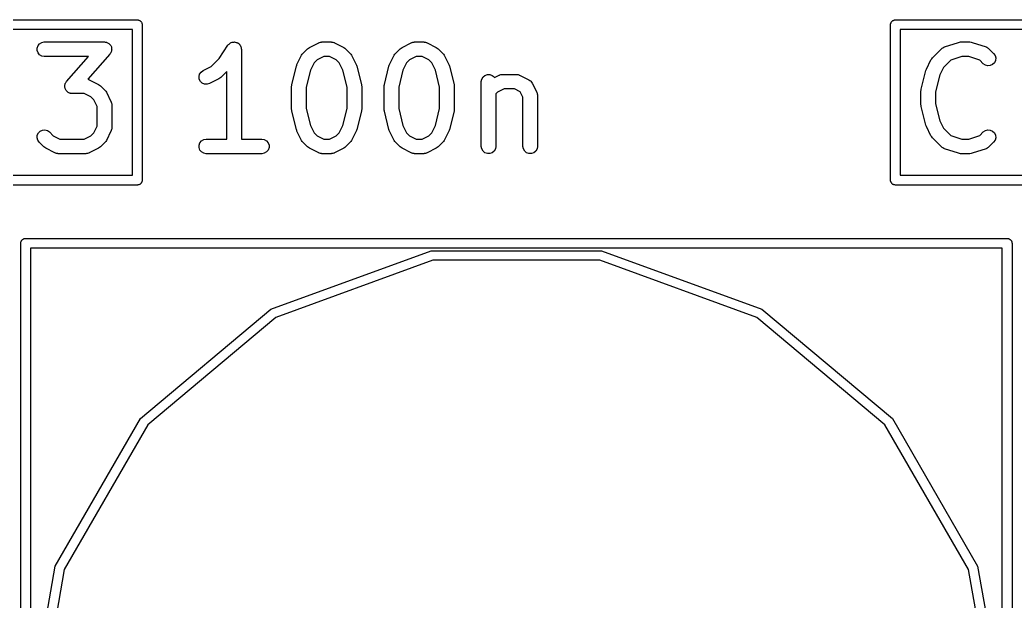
# Model space of a CAD drawing. Extents: x 1 to 57, y -99 to 45.
# Drawn here: x 23.89 to 34.13, y -92.13 to -86.15 of the extents above; entities that cross this region are included whole.
import ezdxf

# ---------------------------------------------------------------- set-up
doc = ezdxf.new("R2010")
doc.units = 0
doc.header["$MEASUREMENT"] = 0
doc.layers.add('BLACK', color=7, linetype='CONTINUOUS')

msp = doc.modelspace()

# ---------------------------------------------------------------- linework, layer by layer
at = {"layer": 'Black'}
for p, q in [((21.9, -86.15), (25.1, -86.15)), ((25.1, -86.15), (25.1043, -86.1508)), ((25.1043, -86.1508), (25.1087, -86.1508)), ((25.1087, -86.1508), (25.1128, -86.1523)), ((25.1128, -86.1523), (25.1171, -86.153)), ((25.1171, -86.153), (25.1209, -86.1552)), ((25.1209, -86.1552), (25.125, -86.1567)), ((25.125, -86.1567), (25.1284, -86.1595)), ((25.1284, -86.1595), (25.1321, -86.1617)), ((25.1321, -86.1617), (25.135, -86.165)), ((25.135, -86.165), (25.1383, -86.1679)), ((25.1383, -86.1679), (25.1405, -86.1716)), ((25.1405, -86.1716), (25.1433, -86.175)), ((25.1433, -86.175), (25.1448, -86.1791)), ((25.1448, -86.1791), (25.147, -86.1829)), ((25.147, -86.1829), (25.1477, -86.1872)), ((25.1477, -86.1872), (25.1492, -86.1913)), ((25.1492, -86.1913), (25.1492, -86.1957)), ((25.1492, -86.1957), (25.15, -86.2)), ((25.15, -86.2), (25.15, -87.8)), ((32.85, -86.2), (32.8508, -86.1957)), ((32.85, -87.8), (32.85, -86.2)), ((32.8508, -86.1913), (32.8523, -86.1872)), ((32.8508, -86.1957), (32.8508, -86.1913)), ((32.8523, -86.1872), (32.853, -86.1829)), ((32.853, -86.1829), (32.8552, -86.1791)), ((32.8552, -86.1791), (32.8567, -86.175)), ((32.8567, -86.175), (32.8595, -86.1716)), ((32.8595, -86.1716), (32.8617, -86.1679)), ((32.8617, -86.1679), (32.865, -86.165)), ((32.865, -86.165), (32.8679, -86.1617)), ((32.8679, -86.1617), (32.8716, -86.1595)), ((32.8716, -86.1595), (32.875, -86.1567)), ((32.875, -86.1567), (32.8791, -86.1552)), ((32.8791, -86.1552), (32.8829, -86.153)), ((32.8829, -86.153), (32.8872, -86.1523)), ((32.8872, -86.1523), (32.8913, -86.1508)), ((32.8913, -86.1508), (32.8957, -86.1508)), ((32.8957, -86.1508), (32.9, -86.15)), ((32.9, -86.15), (36.1, -86.15)), ((25.05, -86.25), (21.95, -86.25)), ((25.05, -87.75), (25.05, -86.25)), ((32.95, -86.25), (32.95, -87.75)), ((36.05, -86.25), (32.95, -86.25)), ((24.069, -86.4394), (24.0779, -86.4149)), ((24.0779, -86.4149), (24.0946, -86.3949)), ((24.0946, -86.3949), (24.1172, -86.3819)), ((24.1172, -86.3819), (24.1429, -86.3774)), ((24.1429, -86.3774), (24.7619, -86.3774)), ((24.7619, -86.3774), (24.7691, -86.3787)), ((24.7691, -86.3787), (24.7765, -86.3788)), ((24.7765, -86.3788), (24.7819, -86.3809)), ((24.7819, -86.3809), (24.7876, -86.3819)), ((24.7876, -86.3819), (24.7939, -86.3856)), ((24.7939, -86.3856), (24.8007, -86.3882)), ((24.8007, -86.3882), (24.8051, -86.392)), ((24.8051, -86.392), (24.8101, -86.3949)), ((24.8101, -86.3949), (24.8148, -86.4005)), ((24.8148, -86.4005), (24.8203, -86.4054)), ((24.8203, -86.4054), (24.8231, -86.4104)), ((24.8231, -86.4104), (24.8269, -86.4149)), ((24.8269, -86.4149), (24.8294, -86.4218)), ((24.8294, -86.4218), (24.8329, -86.4282)), ((25.9417, -86.5475), (26.0328, -86.4108)), ((26.0328, -86.4108), (26.0357, -86.4078)), ((26.0357, -86.4078), (26.0378, -86.4042)), ((26.0378, -86.4042), (26.0446, -86.3984)), ((26.0446, -86.3984), (26.0508, -86.3919)), ((26.0508, -86.3919), (26.0546, -86.3901)), ((26.0546, -86.3901), (26.0577, -86.3874)), ((26.0577, -86.3874), (26.0662, -86.3844)), ((26.0662, -86.3844), (26.0742, -86.3804)), ((26.0742, -86.3804), (26.0783, -86.3799)), ((26.0783, -86.3799), (26.0822, -86.3785)), ((26.0822, -86.3785), (26.0912, -86.3785)), ((26.0912, -86.3785), (26.1001, -86.3775)), ((26.1001, -86.3775), (26.1041, -86.3785)), ((26.1041, -86.3785), (26.1083, -86.3785)), ((26.1083, -86.3785), (26.1167, -86.3816)), ((26.1167, -86.3816), (26.1254, -86.3837)), ((26.1254, -86.3837), (26.1288, -86.386)), ((26.1288, -86.386), (26.1327, -86.3874)), ((26.1327, -86.3874), (26.1396, -86.3932)), ((26.1396, -86.3932), (26.147, -86.3981)), ((26.147, -86.3981), (26.1495, -86.4015)), ((26.1495, -86.4015), (26.1527, -86.4042)), ((26.1527, -86.4042), (26.1572, -86.4119)), ((26.1572, -86.4119), (26.1625, -86.4191)), ((26.1625, -86.4191), (26.1636, -86.4231)), ((26.1636, -86.4231), (26.1657, -86.4267)), ((26.8712, -86.4329), (26.9665, -86.3853)), ((26.9665, -86.3853), (26.9706, -86.3841)), ((26.9706, -86.3841), (26.9743, -86.3819)), ((26.9743, -86.3819), (26.983, -86.3804)), ((26.983, -86.3804), (26.9914, -86.3779)), ((26.9914, -86.3779), (26.9957, -86.3781)), ((26.9957, -86.3781), (27, -86.3774)), ((27, -86.3774), (27.0952, -86.3774)), ((27.0952, -86.3774), (27.0995, -86.3781)), ((27.0995, -86.3781), (27.1038, -86.3779)), ((27.1038, -86.3779), (27.1122, -86.3804)), ((27.1122, -86.3804), (27.1209, -86.3819)), ((27.1209, -86.3819), (27.1246, -86.3841)), ((27.1246, -86.3841), (27.1288, -86.3853)), ((27.1288, -86.3853), (27.224, -86.4329)), ((27.8236, -86.4329), (27.9188, -86.3853)), ((27.9188, -86.3853), (27.923, -86.3841)), ((27.923, -86.3841), (27.9267, -86.3819)), ((27.9267, -86.3819), (27.9354, -86.3804)), ((27.9354, -86.3804), (27.9438, -86.3779)), ((27.9438, -86.3779), (27.9481, -86.3781)), ((27.9481, -86.3781), (27.9524, -86.3774)), ((27.9524, -86.3774), (28.0476, -86.3774)), ((28.0476, -86.3774), (28.0519, -86.3781)), ((28.0519, -86.3781), (28.0562, -86.3779)), ((28.0562, -86.3779), (28.0646, -86.3804)), ((28.0646, -86.3804), (28.0733, -86.3819)), ((28.0733, -86.3819), (28.077, -86.3841)), ((28.077, -86.3841), (28.0812, -86.3853)), ((28.0812, -86.3853), (28.1764, -86.4329)), ((33.4049, -86.4288), (33.5477, -86.3812)), ((33.5477, -86.3812), (33.5596, -86.3795)), ((33.5596, -86.3795), (33.5714, -86.3774)), ((33.5714, -86.3774), (33.6667, -86.3774)), ((33.6667, -86.3774), (33.6785, -86.3795)), ((33.6785, -86.3795), (33.6904, -86.3812)), ((33.6904, -86.3812), (33.8332, -86.4288)), ((24.069, -86.4654), (24.069, -86.4394)), ((24.0779, -86.4899), (24.069, -86.4654)), ((24.0946, -86.5098), (24.0779, -86.4899)), ((24.1172, -86.5229), (24.0946, -86.5098)), ((24.1429, -86.5274), (24.1172, -86.5229)), ((24.8183, -86.5018), (24.5909, -86.7618)), ((24.8221, -86.4955), (24.8183, -86.5018)), ((24.8269, -86.4899), (24.8221, -86.4955)), ((24.8288, -86.4844), (24.8269, -86.4899)), ((24.8318, -86.4795), (24.8288, -86.4844)), ((24.8333, -86.4723), (24.8318, -86.4795)), ((24.8329, -86.4282), (24.8338, -86.4339)), ((24.8358, -86.4654), (24.8333, -86.4723)), ((24.8338, -86.4339), (24.8358, -86.4394)), ((24.8358, -86.4394), (24.8358, -86.4467)), ((24.8358, -86.4467), (24.8369, -86.4539)), ((24.8369, -86.4539), (24.8358, -86.4596)), ((24.8358, -86.4596), (24.8358, -86.4654)), ((26.1657, -86.4267), (26.1673, -86.4355)), ((26.1673, -86.4355), (26.1698, -86.4441)), ((26.1698, -86.4441), (26.1695, -86.4483)), ((26.1695, -86.4483), (26.1702, -86.4524)), ((26.1702, -86.4524), (26.1702, -87.3774)), ((26.7424, -86.6093), (26.7901, -86.5141)), ((26.7901, -86.5141), (26.7972, -86.5044)), ((26.7972, -86.5044), (26.8041, -86.4946)), ((26.8041, -86.4946), (26.8517, -86.447)), ((26.8517, -86.447), (26.8616, -86.4401)), ((26.8616, -86.4401), (26.8712, -86.4329)), ((27.224, -86.4329), (27.2337, -86.4401)), ((27.2337, -86.4401), (27.2435, -86.447)), ((27.2435, -86.447), (27.2911, -86.4946)), ((27.2911, -86.4946), (27.298, -86.5044)), ((27.298, -86.5044), (27.3052, -86.5141)), ((27.3052, -86.5141), (27.3528, -86.6093)), ((27.6948, -86.6093), (27.7424, -86.5141)), ((27.7424, -86.5141), (27.7496, -86.5044)), ((27.7496, -86.5044), (27.7565, -86.4946)), ((27.7565, -86.4946), (27.8041, -86.447)), ((27.8041, -86.447), (27.8139, -86.4401)), ((27.8139, -86.4401), (27.8236, -86.4329)), ((28.1764, -86.4329), (28.1861, -86.4401)), ((28.1861, -86.4401), (28.1959, -86.447)), ((28.1959, -86.447), (28.2435, -86.4946)), ((28.2435, -86.4946), (28.2504, -86.5044)), ((28.2504, -86.5044), (28.2576, -86.5141)), ((28.2576, -86.5141), (28.3052, -86.6093)), ((33.2803, -86.5422), (33.3755, -86.447)), ((33.3755, -86.447), (33.3791, -86.4445)), ((33.3791, -86.4445), (33.3819, -86.4413)), ((33.3819, -86.4413), (33.3897, -86.4371)), ((33.3897, -86.4371), (33.3969, -86.432)), ((33.3969, -86.432), (33.4011, -86.4309)), ((33.4011, -86.4309), (33.4049, -86.4288)), ((33.8332, -86.4288), (33.837, -86.4309)), ((33.837, -86.4309), (33.8412, -86.432)), ((33.8412, -86.432), (33.8484, -86.4371)), ((33.8484, -86.4371), (33.8561, -86.4413)), ((33.8561, -86.4413), (33.859, -86.4445)), ((33.859, -86.4445), (33.8626, -86.447)), ((33.8626, -86.447), (33.9102, -86.4946)), ((33.9102, -86.4946), (33.9251, -86.5159)), ((33.9251, -86.5159), (33.9319, -86.5411)), ((24.5966, -86.5274), (24.1429, -86.5274)), ((24.3721, -86.7839), (24.5966, -86.5274)), ((25.776, -86.671), (25.8603, -86.6288)), ((25.8603, -86.6288), (25.9417, -86.5475)), ((26.6891, -86.8151), (26.7368, -86.6247)), ((26.7368, -86.6247), (26.7401, -86.6172)), ((26.7401, -86.6172), (26.7424, -86.6093)), ((26.9188, -86.592), (26.8803, -86.669)), ((26.9492, -86.5616), (26.9188, -86.592)), ((27.0177, -86.5274), (26.9492, -86.5616)), ((27.0775, -86.5274), (27.0177, -86.5274)), ((27.146, -86.5616), (27.0775, -86.5274)), ((27.1765, -86.592), (27.146, -86.5616)), ((27.215, -86.669), (27.1765, -86.592)), ((27.3528, -86.6093), (27.3551, -86.6172)), ((27.3551, -86.6172), (27.3585, -86.6247)), ((27.3585, -86.6247), (27.4061, -86.8151)), ((27.6415, -86.8151), (27.6891, -86.6247)), ((27.6891, -86.6247), (27.6925, -86.6172)), ((27.6925, -86.6172), (27.6948, -86.6093)), ((27.8712, -86.592), (27.8327, -86.669)), ((27.9016, -86.5616), (27.8712, -86.592)), ((27.9701, -86.5274), (27.9016, -86.5616)), ((28.0299, -86.5274), (27.9701, -86.5274)), ((28.0984, -86.5616), (28.0299, -86.5274)), ((28.1288, -86.592), (28.0984, -86.5616)), ((28.1673, -86.669), (28.1288, -86.592)), ((28.3052, -86.6093), (28.3075, -86.6172)), ((28.3075, -86.6172), (28.3109, -86.6247)), ((28.3109, -86.6247), (28.3585, -86.8151)), ((33.2186, -86.6569), (33.2663, -86.5617)), ((33.2663, -86.5617), (33.2734, -86.552)), ((33.2734, -86.552), (33.2803, -86.5422)), ((33.4691, -86.5656), (33.395, -86.6397)), ((33.5836, -86.5274), (33.4691, -86.5656)), ((33.6545, -86.5274), (33.5836, -86.5274)), ((33.769, -86.5656), (33.6545, -86.5274)), ((33.8041, -86.6007), (33.769, -86.5656)), ((33.8254, -86.6156), (33.8041, -86.6007)), ((33.8506, -86.6223), (33.8254, -86.6156)), ((33.8766, -86.6201), (33.8506, -86.6223)), ((33.9002, -86.6091), (33.8766, -86.6201)), ((33.9186, -86.5906), (33.9002, -86.6091)), ((33.9296, -86.567), (33.9186, -86.5906)), ((33.9319, -86.5411), (33.9296, -86.567)), ((25.7347, -86.7336), (25.7407, -86.7083)), ((25.7407, -86.7083), (25.7551, -86.6865)), ((25.7551, -86.6865), (25.776, -86.671)), ((26.0202, -86.6811), (25.9578, -86.7435)), ((26.0202, -87.3774), (26.0202, -86.6811)), ((26.8803, -86.669), (26.8369, -86.8426)), ((27.2583, -86.8426), (27.215, -86.669)), ((27.8327, -86.669), (27.7893, -86.8426)), ((28.2107, -86.8426), (28.1673, -86.669)), ((28.6568, -86.7375), (28.6768, -86.7208)), ((28.6768, -86.7208), (28.7013, -86.7119)), ((28.7013, -86.7119), (28.7273, -86.7119)), ((28.7273, -86.7119), (28.7518, -86.7208)), ((28.7518, -86.7208), (28.7717, -86.7375)), ((28.7749, -86.743), (28.8236, -86.7186)), ((28.8236, -86.7186), (28.8277, -86.7174)), ((28.8277, -86.7174), (28.8315, -86.7152)), ((28.8315, -86.7152), (28.8401, -86.7137)), ((28.8401, -86.7137), (28.8486, -86.7112)), ((28.8486, -86.7112), (28.8529, -86.7115)), ((28.8529, -86.7115), (28.8571, -86.7107)), ((28.8571, -86.7107), (29, -86.7107)), ((29, -86.7107), (29.0043, -86.7115)), ((29.0043, -86.7115), (29.0086, -86.7112)), ((29.0086, -86.7112), (29.017, -86.7137)), ((29.017, -86.7137), (29.0257, -86.7152)), ((29.0257, -86.7152), (29.0294, -86.7174)), ((29.0294, -86.7174), (29.0335, -86.7186)), ((29.0335, -86.7186), (29.1288, -86.7663)), ((33.1653, -86.8628), (33.213, -86.6723)), ((33.213, -86.6723), (33.2163, -86.6648)), ((33.2163, -86.6648), (33.2186, -86.6569)), ((33.3565, -86.7167), (33.3131, -86.8902)), ((33.395, -86.6397), (33.3565, -86.7167)), ((24.3536, -86.8318), (24.3547, -86.8261)), ((24.3547, -86.839), (24.3536, -86.8318)), ((24.3547, -86.8203), (24.3572, -86.8134)), ((24.3547, -86.8261), (24.3547, -86.8203)), ((24.3572, -86.8134), (24.3586, -86.8062)), ((24.3586, -86.8062), (24.3616, -86.8013)), ((24.3616, -86.8013), (24.3636, -86.7958)), ((24.3636, -86.7958), (24.3683, -86.7902)), ((24.3683, -86.7902), (24.3721, -86.7839)), ((24.5909, -86.7618), (24.5971, -86.7629)), ((24.5971, -86.7629), (24.6008, -86.765)), ((24.6008, -86.765), (24.605, -86.7663)), ((24.605, -86.7663), (24.7002, -86.8139)), ((24.7002, -86.8139), (24.7099, -86.821)), ((24.7099, -86.821), (24.7197, -86.8279)), ((24.7197, -86.8279), (24.7673, -86.8755)), ((25.7376, -86.7595), (25.7347, -86.7336)), ((25.7493, -86.7828), (25.7376, -86.7595)), ((25.7682, -86.8007), (25.7493, -86.7828)), ((25.7921, -86.811), (25.7682, -86.8007)), ((25.8181, -86.8126), (25.7921, -86.811)), ((25.8431, -86.8052), (25.8181, -86.8126)), ((25.9383, -86.7576), (25.8431, -86.8052)), ((25.948, -86.7504), (25.9383, -86.7576)), ((25.9578, -86.7435), (25.948, -86.7504)), ((26.6869, -86.8333), (26.6885, -86.8243)), ((26.6869, -87.0714), (26.6869, -86.8333)), ((26.6885, -86.8243), (26.6891, -86.8151)), ((27.4061, -86.8151), (27.4067, -86.8243)), ((27.4067, -86.8243), (27.4083, -86.8333)), ((27.4083, -86.8333), (27.4083, -87.0714)), ((27.6393, -86.8333), (27.6409, -86.8243)), ((27.6393, -87.0714), (27.6393, -86.8333)), ((27.6409, -86.8243), (27.6415, -86.8151)), ((28.3585, -86.8151), (28.3591, -86.8243)), ((28.3591, -86.8243), (28.3607, -86.8333)), ((28.3607, -86.8333), (28.3607, -87.0714)), ((28.6393, -86.7857), (28.6438, -86.7601)), ((28.6393, -87.4524), (28.6393, -86.7857)), ((28.6438, -86.7601), (28.6568, -86.7375)), ((28.7717, -86.7375), (28.7749, -86.743)), ((29.1288, -86.7663), (29.1376, -86.7728)), ((29.1376, -86.7728), (29.1468, -86.7789)), ((29.1468, -86.7789), (29.148, -86.7805)), ((29.148, -86.7805), (29.1497, -86.7818)), ((29.1497, -86.7818), (29.1558, -86.791)), ((29.1558, -86.791), (29.1623, -86.7998)), ((29.1623, -86.7998), (29.2099, -86.895)), ((24.3547, -86.8464), (24.3547, -86.839)), ((24.3567, -86.8518), (24.3547, -86.8464)), ((24.3576, -86.8575), (24.3567, -86.8518)), ((24.3611, -86.8639), (24.3576, -86.8575)), ((24.3636, -86.8708), (24.3611, -86.8639)), ((24.3673, -86.8753), (24.3636, -86.8708)), ((24.3701, -86.8803), (24.3673, -86.8753)), ((24.3757, -86.8852), (24.3701, -86.8803)), ((24.3804, -86.8908), (24.3757, -86.8852)), ((24.3854, -86.8937), (24.3804, -86.8908)), ((24.3897, -86.8975), (24.3854, -86.8937)), ((24.3966, -86.9001), (24.3897, -86.8975)), ((24.4029, -86.9038), (24.3966, -86.9001)), ((24.4086, -86.9048), (24.4029, -86.9038)), ((24.414, -86.9069), (24.4086, -86.9048)), ((24.4213, -86.9071), (24.414, -86.9069)), ((24.4286, -86.9083), (24.4213, -86.9071)), ((24.5537, -86.9083), (24.4286, -86.9083)), ((24.6222, -86.9426), (24.5537, -86.9083)), ((24.7673, -86.8755), (24.7742, -86.8854)), ((24.7742, -86.8854), (24.7814, -86.895)), ((24.7814, -86.895), (24.829, -86.9903)), ((26.8369, -86.8426), (26.8369, -87.0622)), ((27.2583, -87.0622), (27.2583, -86.8426)), ((27.7893, -86.8426), (27.7893, -87.0622)), ((28.2107, -87.0622), (28.2107, -86.8426)), ((28.8063, -86.895), (28.7893, -86.912)), ((28.7893, -86.912), (28.7893, -87.4524)), ((28.8748, -86.8607), (28.8063, -86.895)), ((28.9823, -86.8607), (28.8748, -86.8607)), ((29.0393, -86.8892), (28.9823, -86.8607)), ((29.0679, -86.9463), (29.0393, -86.8892)), ((29.2099, -86.895), (29.2112, -86.8992)), ((29.2112, -86.8992), (29.2133, -86.9029)), ((29.2133, -86.9029), (29.2149, -86.9116)), ((29.2149, -86.9116), (29.2174, -86.92)), ((29.2174, -86.92), (29.2171, -86.9243)), ((29.2171, -86.9243), (29.2179, -86.9286)), ((29.2179, -86.9286), (29.2179, -87.4524)), ((33.1631, -86.881), (33.1647, -86.8719)), ((33.1631, -87.0238), (33.1631, -86.881)), ((33.1647, -86.8719), (33.1653, -86.8628)), ((33.3131, -86.8902), (33.3131, -87.0146)), ((24.6526, -86.973), (24.6222, -86.9426)), ((24.6869, -87.0415), (24.6526, -86.973)), ((24.829, -86.9903), (24.8302, -86.9944)), ((24.8302, -86.9944), (24.8324, -86.9982)), ((24.8324, -86.9982), (24.8339, -87.0068)), ((24.8339, -87.0068), (24.8364, -87.0152)), ((24.8364, -87.0152), (24.8362, -87.0196)), ((24.8362, -87.0196), (24.8369, -87.0238)), ((24.8369, -87.0238), (24.8369, -87.2619)), ((29.0679, -87.4524), (29.0679, -86.9463)), ((33.1647, -87.0328), (33.1631, -87.0238)), ((33.1653, -87.042), (33.1647, -87.0328)), ((33.3131, -87.0146), (33.3565, -87.1881)), ((24.6869, -87.2442), (24.6869, -87.0415)), ((26.6885, -87.0805), (26.6869, -87.0714)), ((26.6891, -87.0896), (26.6885, -87.0805)), ((26.7368, -87.2801), (26.6891, -87.0896)), ((26.8369, -87.0622), (26.8803, -87.2357)), ((27.215, -87.2357), (27.2583, -87.0622)), ((27.4061, -87.0896), (27.3585, -87.2801)), ((27.4067, -87.0805), (27.4061, -87.0896)), ((27.4083, -87.0714), (27.4067, -87.0805)), ((27.6409, -87.0805), (27.6393, -87.0714)), ((27.6415, -87.0896), (27.6409, -87.0805)), ((27.6891, -87.2801), (27.6415, -87.0896)), ((27.7893, -87.0622), (27.8327, -87.2357)), ((28.1673, -87.2357), (28.2107, -87.0622)), ((28.3585, -87.0896), (28.3109, -87.2801)), ((28.3591, -87.0805), (28.3585, -87.0896)), ((28.3607, -87.0714), (28.3591, -87.0805)), ((33.213, -87.2325), (33.1653, -87.042)), ((26.8803, -87.2357), (26.9188, -87.3127)), ((27.1765, -87.3127), (27.215, -87.2357)), ((27.8327, -87.2357), (27.8712, -87.3127)), ((28.1288, -87.3127), (28.1673, -87.2357)), ((33.2163, -87.24), (33.213, -87.2325)), ((33.2186, -87.2478), (33.2163, -87.24)), ((33.3565, -87.1881), (33.395, -87.2651)), ((24.0681, -87.3637), (24.0704, -87.3377)), ((24.0704, -87.3377), (24.0814, -87.3141)), ((24.0814, -87.3141), (24.0998, -87.2957)), ((24.0998, -87.2957), (24.1234, -87.2847)), ((24.1234, -87.2847), (24.1494, -87.2824)), ((24.1494, -87.2824), (24.1746, -87.2892)), ((24.1746, -87.2892), (24.1959, -87.3041)), ((24.1959, -87.3041), (24.2349, -87.3431)), ((24.2349, -87.3431), (24.3034, -87.3774)), ((24.5537, -87.3774), (24.6222, -87.3431)), ((24.6222, -87.3431), (24.6526, -87.3127)), ((24.6526, -87.3127), (24.6869, -87.2442)), ((24.829, -87.2954), (24.7814, -87.3907)), ((24.8302, -87.2913), (24.829, -87.2954)), ((24.8324, -87.2876), (24.8302, -87.2913)), ((24.8339, -87.2789), (24.8324, -87.2876)), ((24.8364, -87.2705), (24.8339, -87.2789)), ((24.8369, -87.2619), (24.8362, -87.2662)), ((24.8362, -87.2662), (24.8364, -87.2705)), ((26.7401, -87.2876), (26.7368, -87.2801)), ((26.7424, -87.2954), (26.7401, -87.2876)), ((26.7901, -87.3907), (26.7424, -87.2954)), ((26.9188, -87.3127), (26.9492, -87.3431)), ((26.9492, -87.3431), (27.0177, -87.3774)), ((27.0775, -87.3774), (27.146, -87.3431)), ((27.146, -87.3431), (27.1765, -87.3127)), ((27.3528, -87.2954), (27.3052, -87.3907)), ((27.3551, -87.2876), (27.3528, -87.2954)), ((27.3585, -87.2801), (27.3551, -87.2876)), ((27.6925, -87.2876), (27.6891, -87.2801)), ((27.6948, -87.2954), (27.6925, -87.2876)), ((27.7424, -87.3907), (27.6948, -87.2954)), ((27.8712, -87.3127), (27.9016, -87.3431)), ((27.9016, -87.3431), (27.9701, -87.3774)), ((28.0299, -87.3774), (28.0984, -87.3431)), ((28.0984, -87.3431), (28.1288, -87.3127)), ((28.3052, -87.2954), (28.2576, -87.3907)), ((28.3075, -87.2876), (28.3052, -87.2954)), ((28.3109, -87.2801), (28.3075, -87.2876)), ((33.2663, -87.3431), (33.2186, -87.2478)), ((33.2734, -87.3527), (33.2663, -87.3431)), ((33.395, -87.2651), (33.4691, -87.3392)), ((33.4691, -87.3392), (33.5836, -87.3774)), ((33.6545, -87.3774), (33.769, -87.3392)), ((33.769, -87.3392), (33.8041, -87.3041)), ((33.8041, -87.3041), (33.8254, -87.2892)), ((33.8254, -87.2892), (33.8506, -87.2824)), ((33.8506, -87.2824), (33.8766, -87.2847)), ((33.8766, -87.2847), (33.9002, -87.2957)), ((33.9002, -87.2957), (33.9186, -87.3141)), ((33.9186, -87.3141), (33.9296, -87.3377)), ((33.9296, -87.3377), (33.9319, -87.3637)), ((24.0749, -87.3888), (24.0681, -87.3637)), ((24.0898, -87.4102), (24.0749, -87.3888)), ((24.1374, -87.4578), (24.0898, -87.4102)), ((24.3034, -87.3774), (24.5537, -87.3774)), ((24.7673, -87.4102), (24.7197, -87.4578)), ((24.7742, -87.4003), (24.7673, -87.4102)), ((24.7814, -87.3907), (24.7742, -87.4003)), ((25.7357, -87.4394), (25.7446, -87.4149)), ((25.7357, -87.4654), (25.7357, -87.4394)), ((25.7446, -87.4149), (25.7613, -87.3949)), ((25.7613, -87.3949), (25.7839, -87.3819)), ((25.7839, -87.3819), (25.8095, -87.3774)), ((25.8095, -87.3774), (26.0202, -87.3774)), ((26.1702, -87.3774), (26.381, -87.3774)), ((26.381, -87.3774), (26.4066, -87.3819)), ((26.4066, -87.3819), (26.4292, -87.3949)), ((26.4292, -87.3949), (26.4459, -87.4149)), ((26.4459, -87.4149), (26.4548, -87.4394)), ((26.4548, -87.4394), (26.4548, -87.4654)), ((26.7972, -87.4003), (26.7901, -87.3907)), ((26.8041, -87.4102), (26.7972, -87.4003)), ((26.8517, -87.4578), (26.8041, -87.4102)), ((27.0177, -87.3774), (27.0775, -87.3774)), ((27.2911, -87.4102), (27.2435, -87.4578)), ((27.298, -87.4003), (27.2911, -87.4102)), ((27.3052, -87.3907), (27.298, -87.4003)), ((27.7496, -87.4003), (27.7424, -87.3907)), ((27.7565, -87.4102), (27.7496, -87.4003)), ((27.8041, -87.4578), (27.7565, -87.4102)), ((27.9701, -87.3774), (28.0299, -87.3774)), ((28.2435, -87.4102), (28.1959, -87.4578)), ((28.2504, -87.4003), (28.2435, -87.4102)), ((28.2576, -87.3907), (28.2504, -87.4003)), ((33.2803, -87.3626), (33.2734, -87.3527)), ((33.3755, -87.4578), (33.2803, -87.3626)), ((33.5836, -87.3774), (33.6545, -87.3774)), ((33.9102, -87.4102), (33.8626, -87.4578)), ((33.9251, -87.3888), (33.9102, -87.4102)), ((33.9319, -87.3637), (33.9251, -87.3888)), ((24.1473, -87.4647), (24.1374, -87.4578)), ((24.1569, -87.4718), (24.1473, -87.4647)), ((24.2522, -87.5195), (24.1569, -87.4718)), ((24.2563, -87.5207), (24.2522, -87.5195)), ((24.2601, -87.5229), (24.2563, -87.5207)), ((24.2687, -87.5244), (24.2601, -87.5229)), ((24.2771, -87.5269), (24.2687, -87.5244)), ((24.2815, -87.5266), (24.2771, -87.5269)), ((24.2857, -87.5274), (24.2815, -87.5266)), ((24.5714, -87.5274), (24.2857, -87.5274)), ((24.5757, -87.5266), (24.5714, -87.5274)), ((24.58, -87.5269), (24.5757, -87.5266)), ((24.5884, -87.5244), (24.58, -87.5269)), ((24.5971, -87.5229), (24.5884, -87.5244)), ((24.6008, -87.5207), (24.5971, -87.5229)), ((24.605, -87.5195), (24.6008, -87.5207)), ((24.7002, -87.4718), (24.605, -87.5195)), ((24.7099, -87.4647), (24.7002, -87.4718)), ((24.7197, -87.4578), (24.7099, -87.4647)), ((25.7446, -87.4899), (25.7357, -87.4654)), ((25.7613, -87.5098), (25.7446, -87.4899)), ((25.7839, -87.5229), (25.7613, -87.5098)), ((25.8095, -87.5274), (25.7839, -87.5229)), ((26.381, -87.5274), (25.8095, -87.5274)), ((26.4066, -87.5229), (26.381, -87.5274)), ((26.4292, -87.5098), (26.4066, -87.5229)), ((26.4459, -87.4899), (26.4292, -87.5098)), ((26.4548, -87.4654), (26.4459, -87.4899)), ((26.8616, -87.4647), (26.8517, -87.4578)), ((26.8712, -87.4718), (26.8616, -87.4647)), ((26.9665, -87.5195), (26.8712, -87.4718)), ((26.9706, -87.5207), (26.9665, -87.5195)), ((26.9743, -87.5229), (26.9706, -87.5207)), ((26.983, -87.5244), (26.9743, -87.5229)), ((26.9914, -87.5269), (26.983, -87.5244)), ((26.9957, -87.5266), (26.9914, -87.5269)), ((27, -87.5274), (26.9957, -87.5266)), ((27.0952, -87.5274), (27, -87.5274)), ((27.0995, -87.5266), (27.0952, -87.5274)), ((27.1038, -87.5269), (27.0995, -87.5266)), ((27.1122, -87.5244), (27.1038, -87.5269)), ((27.1209, -87.5229), (27.1122, -87.5244)), ((27.1246, -87.5207), (27.1209, -87.5229)), ((27.1288, -87.5195), (27.1246, -87.5207)), ((27.224, -87.4718), (27.1288, -87.5195)), ((27.2337, -87.4647), (27.224, -87.4718)), ((27.2435, -87.4578), (27.2337, -87.4647)), ((27.8139, -87.4647), (27.8041, -87.4578)), ((27.8236, -87.4718), (27.8139, -87.4647)), ((27.9188, -87.5195), (27.8236, -87.4718)), ((27.923, -87.5207), (27.9188, -87.5195)), ((27.9267, -87.5229), (27.923, -87.5207)), ((27.9354, -87.5244), (27.9267, -87.5229)), ((27.9438, -87.5269), (27.9354, -87.5244)), ((27.9481, -87.5266), (27.9438, -87.5269)), ((27.9524, -87.5274), (27.9481, -87.5266)), ((28.0476, -87.5274), (27.9524, -87.5274)), ((28.0519, -87.5266), (28.0476, -87.5274)), ((28.0562, -87.5269), (28.0519, -87.5266)), ((28.0646, -87.5244), (28.0562, -87.5269)), ((28.0733, -87.5229), (28.0646, -87.5244)), ((28.077, -87.5207), (28.0733, -87.5229)), ((28.0812, -87.5195), (28.077, -87.5207)), ((28.1764, -87.4718), (28.0812, -87.5195)), ((28.1861, -87.4647), (28.1764, -87.4718)), ((28.1959, -87.4578), (28.1861, -87.4647)), ((28.6438, -87.478), (28.6393, -87.4524)), ((28.6568, -87.5006), (28.6438, -87.478)), ((28.6768, -87.5173), (28.6568, -87.5006)), ((28.7013, -87.5262), (28.6768, -87.5173)), ((28.7273, -87.5262), (28.7013, -87.5262)), ((28.7518, -87.5173), (28.7273, -87.5262)), ((28.7717, -87.5006), (28.7518, -87.5173)), ((28.7848, -87.478), (28.7717, -87.5006)), ((28.7893, -87.4524), (28.7848, -87.478)), ((29.0724, -87.478), (29.0679, -87.4524)), ((29.0854, -87.5006), (29.0724, -87.478)), ((29.1054, -87.5173), (29.0854, -87.5006)), ((29.1298, -87.5262), (29.1054, -87.5173)), ((29.1559, -87.5262), (29.1298, -87.5262)), ((29.1804, -87.5173), (29.1559, -87.5262)), ((29.2003, -87.5006), (29.1804, -87.5173)), ((29.2133, -87.478), (29.2003, -87.5006)), ((29.2179, -87.4524), (29.2133, -87.478)), ((33.3791, -87.4603), (33.3755, -87.4578)), ((33.3819, -87.4635), (33.3791, -87.4603)), ((33.3897, -87.4677), (33.3819, -87.4635)), ((33.3969, -87.4727), (33.3897, -87.4677)), ((33.4011, -87.4739), (33.3969, -87.4727)), ((33.4049, -87.4759), (33.4011, -87.4739)), ((33.5477, -87.5235), (33.4049, -87.4759)), ((33.5596, -87.5253), (33.5477, -87.5235)), ((33.5714, -87.5274), (33.5596, -87.5253)), ((33.6667, -87.5274), (33.5714, -87.5274)), ((33.6785, -87.5253), (33.6667, -87.5274)), ((33.6904, -87.5235), (33.6785, -87.5253)), ((33.8332, -87.4759), (33.6904, -87.5235)), ((33.837, -87.4739), (33.8332, -87.4759)), ((33.8412, -87.4727), (33.837, -87.4739)), ((33.8484, -87.4677), (33.8412, -87.4727)), ((33.8561, -87.4635), (33.8484, -87.4677)), ((33.859, -87.4603), (33.8561, -87.4635)), ((33.8626, -87.4578), (33.859, -87.4603)), ((21.95, -87.75), (25.05, -87.75)), ((32.95, -87.75), (36.05, -87.75)), ((25.1, -87.85), (21.9, -87.85)), ((25.1043, -87.8492), (25.1, -87.85)), ((25.1087, -87.8492), (25.1043, -87.8492)), ((25.1128, -87.8477), (25.1087, -87.8492)), ((25.1171, -87.847), (25.1128, -87.8477)), ((25.1209, -87.8448), (25.1171, -87.847)), ((25.125, -87.8433), (25.1209, -87.8448)), ((25.1284, -87.8405), (25.125, -87.8433)), ((25.1321, -87.8383), (25.1284, -87.8405)), ((25.135, -87.835), (25.1321, -87.8383)), ((25.1383, -87.8321), (25.135, -87.835)), ((25.1405, -87.8284), (25.1383, -87.8321)), ((25.1433, -87.825), (25.1405, -87.8284)), ((25.1448, -87.8209), (25.1433, -87.825)), ((25.147, -87.8171), (25.1448, -87.8209)), ((25.1477, -87.8128), (25.147, -87.8171)), ((25.1492, -87.8087), (25.1477, -87.8128)), ((25.15, -87.8), (25.1492, -87.8043)), ((25.1492, -87.8043), (25.1492, -87.8087)), ((32.8508, -87.8043), (32.85, -87.8)), ((32.8508, -87.8087), (32.8508, -87.8043)), ((32.8523, -87.8128), (32.8508, -87.8087)), ((32.853, -87.8171), (32.8523, -87.8128)), ((32.8552, -87.8209), (32.853, -87.8171)), ((32.8567, -87.825), (32.8552, -87.8209)), ((32.8595, -87.8284), (32.8567, -87.825)), ((32.8617, -87.8321), (32.8595, -87.8284)), ((32.865, -87.835), (32.8617, -87.8321)), ((32.8679, -87.8383), (32.865, -87.835)), ((32.8716, -87.8405), (32.8679, -87.8383)), ((32.875, -87.8433), (32.8716, -87.8405)), ((32.8791, -87.8448), (32.875, -87.8433)), ((32.8829, -87.847), (32.8791, -87.8448)), ((32.8872, -87.8477), (32.8829, -87.847)), ((32.8913, -87.8492), (32.8872, -87.8477)), ((32.8957, -87.8492), (32.8913, -87.8492)), ((32.9, -87.85), (32.8957, -87.8492)), ((36.1, -87.85), (32.9, -87.85)), ((23.9, -88.45), (23.9008, -88.4457)), ((23.9, -97.88), (23.9, -88.45)), ((23.9008, -88.4413), (23.9023, -88.4372)), ((23.9008, -88.4457), (23.9008, -88.4413)), ((23.9023, -88.4372), (23.903, -88.4329)), ((23.903, -88.4329), (23.9052, -88.4291)), ((23.9052, -88.4291), (23.9067, -88.425)), ((23.9067, -88.425), (23.9095, -88.4216)), ((23.9095, -88.4216), (23.9117, -88.4179)), ((23.9117, -88.4179), (23.915, -88.415)), ((23.915, -88.415), (23.9179, -88.4117)), ((23.9179, -88.4117), (23.9216, -88.4095)), ((23.9216, -88.4095), (23.925, -88.4067)), ((23.925, -88.4067), (23.9291, -88.4052)), ((23.9291, -88.4052), (23.9329, -88.403)), ((23.9329, -88.403), (23.9372, -88.4023)), ((23.9372, -88.4023), (23.9413, -88.4008)), ((23.9413, -88.4008), (23.9457, -88.4008)), ((23.9457, -88.4008), (23.95, -88.4)), ((23.95, -88.4), (34.05, -88.4)), ((34.05, -88.4), (34.0543, -88.4008)), ((34.0543, -88.4008), (34.0587, -88.4008)), ((34.0587, -88.4008), (34.0628, -88.4023)), ((34.0628, -88.4023), (34.0671, -88.403)), ((34.0671, -88.403), (34.0709, -88.4052)), ((34.0709, -88.4052), (34.075, -88.4067)), ((34.075, -88.4067), (34.0784, -88.4095)), ((34.0784, -88.4095), (34.0821, -88.4117)), ((34.0821, -88.4117), (34.085, -88.415)), ((34.085, -88.415), (34.0883, -88.4179)), ((34.0883, -88.4179), (34.0905, -88.4216)), ((34.0905, -88.4216), (34.0933, -88.425)), ((34.0933, -88.425), (34.0948, -88.4291)), ((34.0948, -88.4291), (34.097, -88.4329)), ((34.097, -88.4329), (34.0977, -88.4372)), ((34.0977, -88.4372), (34.0992, -88.4413)), ((34.0992, -88.4413), (34.0992, -88.4457)), ((34.0992, -88.4457), (34.1, -88.45)), ((34.1, -88.45), (34.1, -97.88)), ((24, -88.5), (24, -93.2164)), ((34, -88.5), (24, -88.5)), ((26.475, -89.1266), (28.1231, -88.5267)), ((28.1231, -88.5267), (29.8769, -88.5267)), ((29.8769, -88.5267), (31.525, -89.1266)), ((34, -93.2164), (34, -88.5)), ((28.1404, -88.6252), (26.525, -89.2132)), ((29.8596, -88.6252), (28.1404, -88.6252)), ((31.475, -89.2132), (29.8596, -88.6252)), ((25.1315, -90.2539), (26.475, -89.1266)), ((31.525, -89.1266), (32.8685, -90.2539)), ((26.525, -89.2132), (25.2081, -90.3182)), ((32.7919, -90.3182), (31.475, -89.2132)), ((24.2546, -91.7728), (25.1315, -90.2539)), ((32.8685, -90.2539), (33.7454, -91.7728)), ((25.2081, -90.3182), (24.3485, -91.807)), ((33.6515, -91.807), (32.7919, -90.3182)), ((24, -93.2164), (24.2546, -91.7728)), ((24.3485, -91.807), (24.05, -93.5)), ((33.95, -93.5), (33.6515, -91.807)), ((33.7454, -91.7728), (34, -93.2164))]:
    msp.add_line(p, q, dxfattribs=at)

doc.saveas('drawing.dxf')
